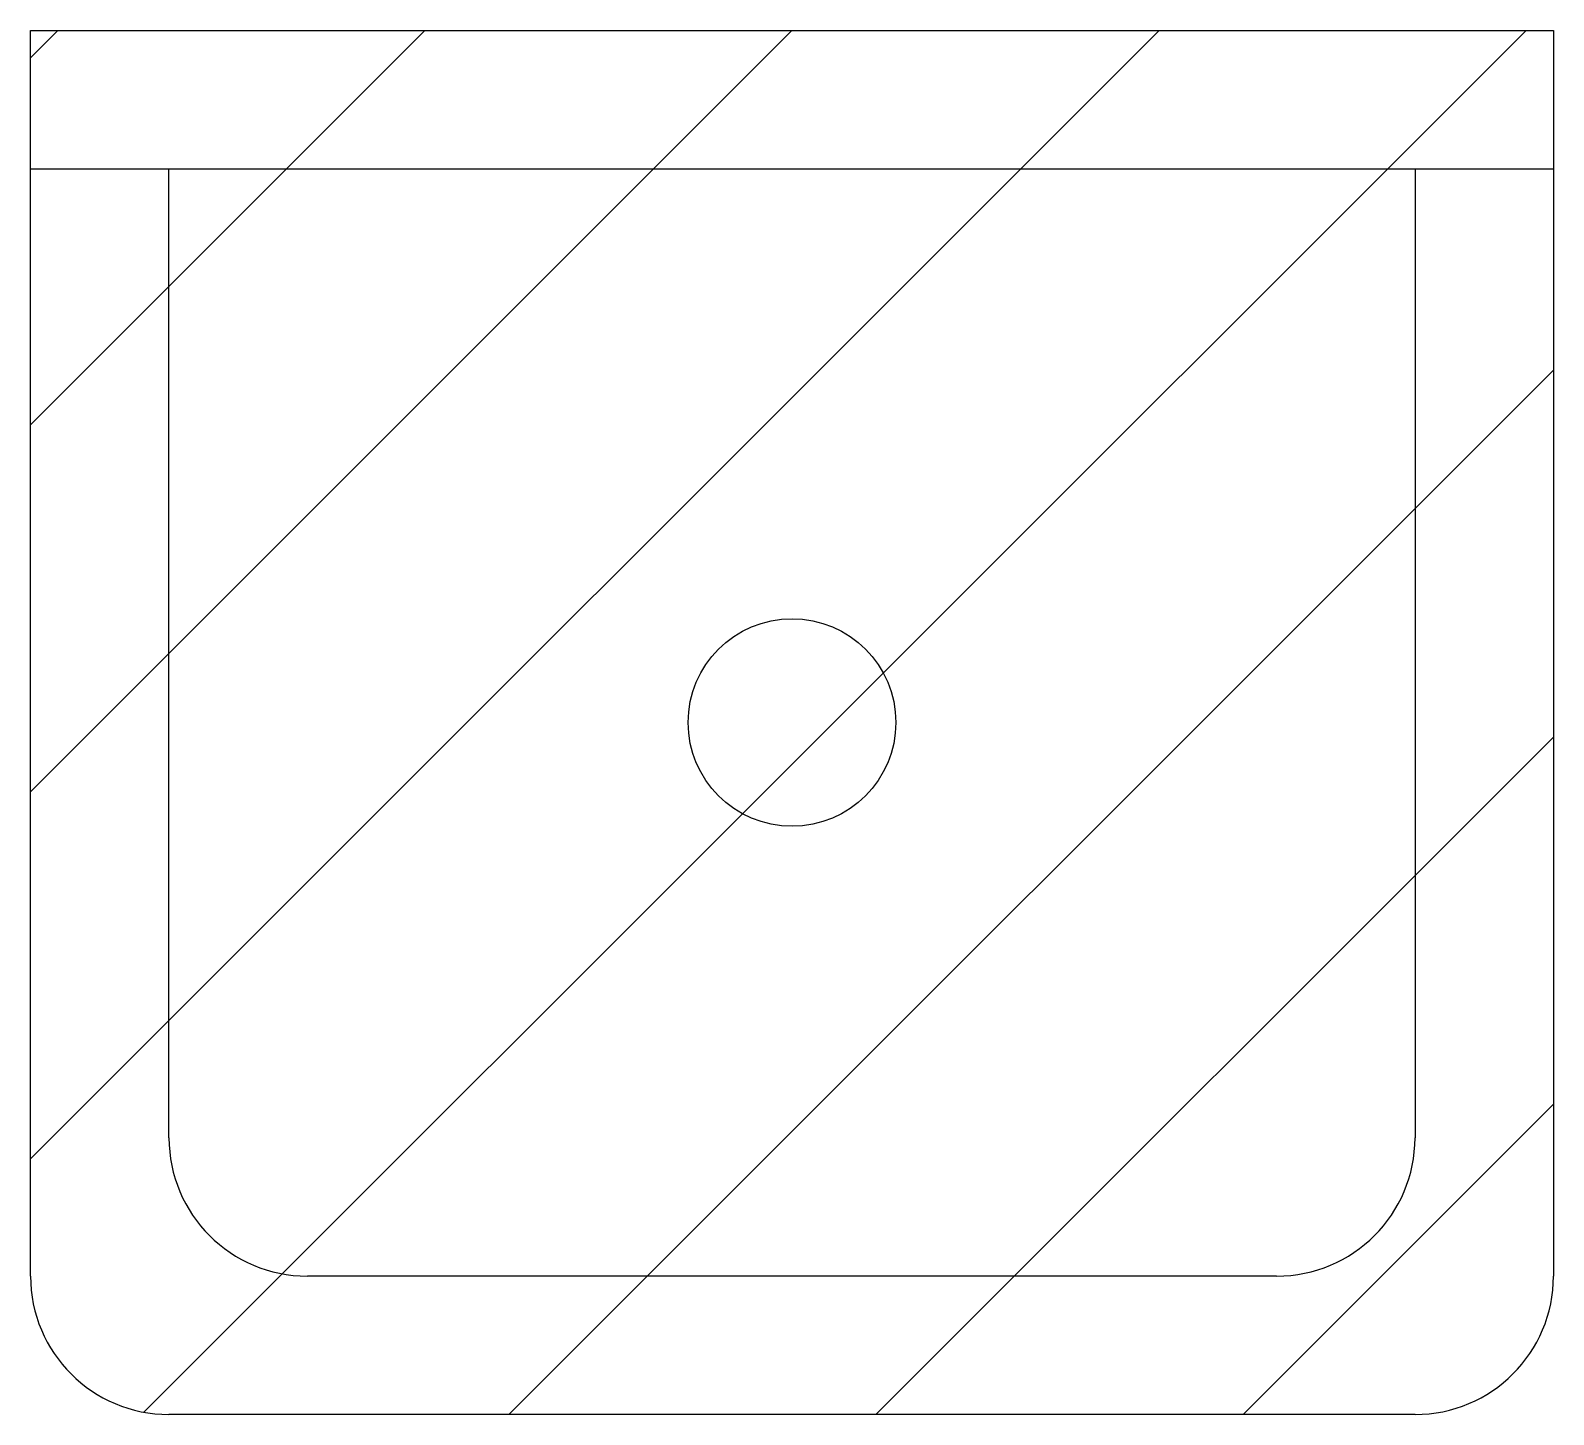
# Model space of a CAD drawing. Extents: x -11 to 11, y -20 to 0.
import ezdxf

# ---------------------------------------------------------------- set-up
doc = ezdxf.new("R2010")
doc.units = 0
doc.header["$LTSCALE"] = 0.375
doc.header["$MEASUREMENT"] = 0
doc.layers.get('0').update_dxf_attribs({"linetype": 'CONTINUOUS'})

msp = doc.modelspace()

# ---------------------------------------------------------------- hatches: boundary and pattern name
h = msp.add_hatch()
h.set_pattern_fill('ANSI31', color=256, scale=30, style=0)
edge = h.paths.add_edge_path()
edge.add_arc((-9, -18), 2, 180, 270)
edge.add_line((-9, -20), (9, -20))
edge.add_arc((9, -18), 2, 270, 360)
edge.add_line((11, -18), (11, 0))
edge.add_line((11, 0), (-11, 0))
edge.add_line((-11, 0), (-11, -18))

# ---------------------------------------------------------------- linework, layer by layer
for p, q in [((-11, 0), (11, 0)), ((-11, -18), (-11, 0)), ((-9, 0), (9, 0)), ((11, 0), (11, -18)), ((-11, -2), (11, -2)), ((-9, -16), (-9, -2)), ((9, -2), (9, -16)), ((7, -18), (-7, -18)), ((9, -20), (-9, -20))]:
    msp.add_line(p, q)
msp.add_circle((0, -10), 1.5)
for centre, start, end in [((-7, -16), 180, 270), ((7, -16), 270, 0), ((-9, -18), 180, 270), ((9, -18), 270, 0)]:
    msp.add_arc(centre, 2, start, end)

doc.saveas('drawing.dxf')
